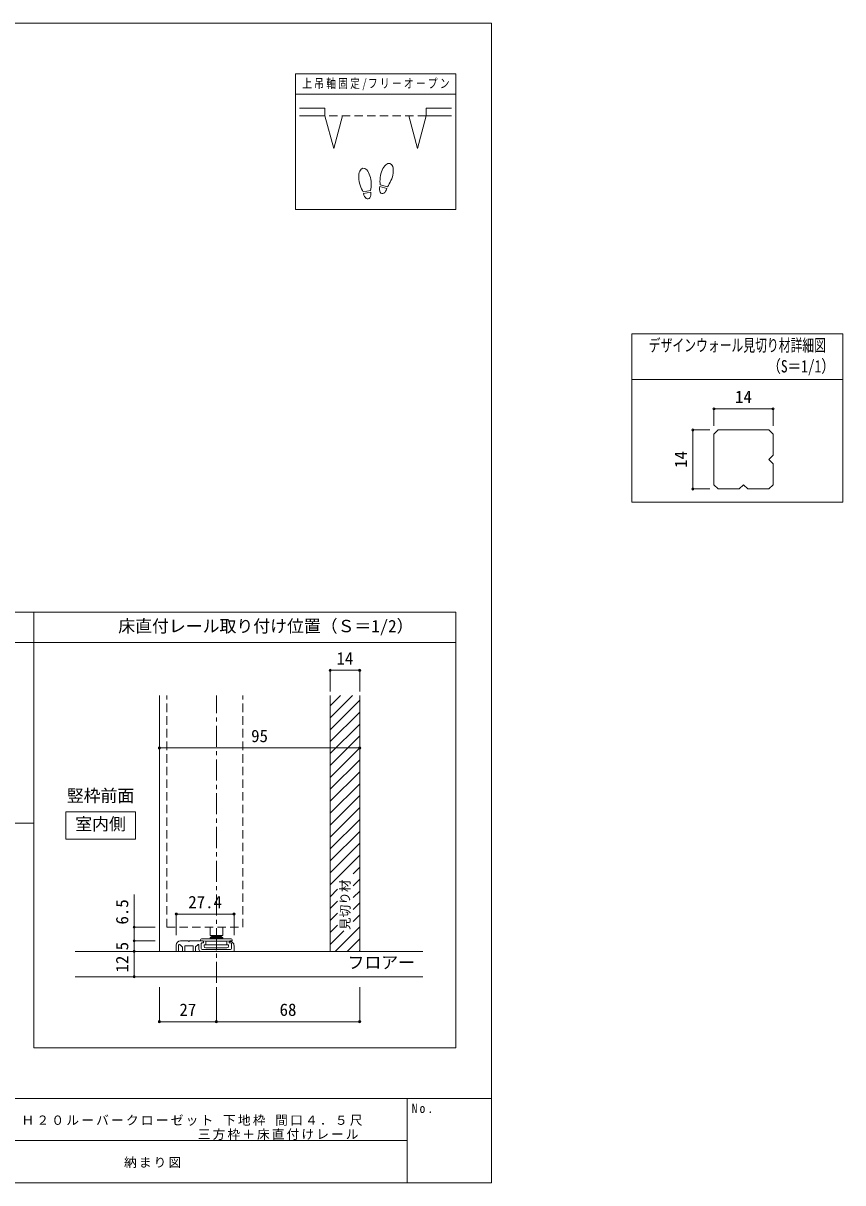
# Model space of a CAD drawing. Units: millimetres on the paper, with parts at other scales. Extents: x -197 to 281, y -138 to 137.
# Drawn here: x 86.8 to 281.1, y -138 to 137 of the extents above; entities that cross this region are included whole.
import ezdxf
from ezdxf.enums import TextEntityAlignment as Align

# ---------------------------------------------------------------- set-up
doc = ezdxf.new("R2010")
doc.units = ezdxf.units.MM
doc.header["$PDMODE"] = 32
doc.header["$PDSIZE"] = 0.5
doc.linetypes.add('CHAIN1', pattern=[8, 5, -1, 1, -1])
doc.linetypes.add('DASHED2', pattern=[3, 2, -1])
for name, color, linetype, lineweight in [('0-0_補助線', 7, 'Continuous', 9), ('0-8_戸当り', 3, 'Continuous', 9), ('0-A_文字', 3, 'Continuous', 9), ('1-1_通り芯', 4, 'CHAIN1', 9), ('1-3_仕上げ', 2, 'Continuous', 9), ('1-4_枠', 7, 'Continuous', 9), ('1-6_扉', 7, 'DASHED2', 9), ('1-A_文字', 7, 'Continuous', 9), ('1-B_寸法', 7, 'Continuous', 9), ('1-C_ハッチ', 4, 'Continuous', 9), ('F-0_補助線', 7, 'Continuous', 9), ('F-4_枠', 3, 'Continuous', 9), ('F-B_寸法', 4, 'Continuous', 9)]:
    doc.layers.add(name, color=color, linetype=linetype, lineweight=lineweight)
doc.layers.add('F-A_文字', color=7, linetype='Continuous')
doc.styles.add('ＭＳ ゴシック', font='')
doc.styles.get('ＭＳ ゴシック').set_extended_font_data('MS Gothic')

msp = doc.modelspace()

# ---------------------------------------------------------------- linework, layer by layer
at = {"layer": '0-0_補助線', "color": 3}
for p, q in [((231.117, 63.308), (281.117, 63.308)), ((231.117, 63.308), (231.117, 23.442)), ((231.117, 52.508), (281.117, 52.508)), ((281.117, 23.442), (231.117, 23.442)), ((89.328, -2.697), (39.328, -2.697)), ((89.328, -9.897), (39.328, -9.897))]:
    msp.add_line(p, q, dxfattribs=at)
at = {"layer": '0-0_補助線'}
for p, q in [((131.078, -77.366), (131.078, -79.385)), ((131.078, -79.385), (134.078, -79.385)), ((131.703, -79.495), (131.078, -79.385)), ((131.328, -79.645), (131.078, -79.895)), ((131.328, -79.645), (133.828, -79.645)), ((131.703, -79.495), (133.453, -79.495)), ((131.703, -79.495), (131.703, -79.645)), ((133.453, -79.495), (134.078, -79.385)), ((133.453, -79.495), (133.453, -79.645)), ((134.078, -79.895), (133.828, -79.645)), ((134.078, -79.385), (134.078, -77.366)), ((128.828, -80.595), (128.828, -80.395)), ((128.828, -80.595), (129.263, -80.595)), ((129.078, -80.145), (134.078, -80.145)), ((129.263, -80.595), (129.988, -80.71)), ((129.953, -81.545), (130.053, -81.545)), ((129.988, -80.71), (130.053, -80.72)), ((130.053, -80.726), (135.103, -80.726)), ((130.053, -81.545), (135.103, -81.545)), ((130.078, -82.295), (135.078, -82.295)), ((131.078, -80.145), (131.078, -79.895)), ((134.078, -79.895), (131.078, -79.895)), ((134.078, -79.895), (134.078, -80.145)), ((134.078, -80.145), (136.078, -80.145)), ((135.103, -81.545), (135.203, -81.545)), ((135.628, -80.766), (135.628, -81.016)), ((136.328, -80.395), (136.328, -80.595))]:
    msp.add_line(p, q, dxfattribs=at)
for points in [[(129.678, -81.895), (129.678, -81.545), (129.953, -81.545)], [(130.053, -81.545), (130.053, -81.295), (130.053, -80.72)], [(135.103, -80.72), (135.892, -80.595), (136.328, -80.595)], [(135.103, -80.72), (135.103, -81.295), (135.103, -81.545)], [(135.203, -81.545), (135.478, -81.545), (135.478, -81.895)]]:
    msp.add_lwpolyline(points, dxfattribs=at)
for centre, radius, start, end in [((129.078, -80.395), 0.25, 90, 180), ((130.078, -81.895), 0.4, 180, 270), ((135.078, -81.895), 0.4, 270, 0), ((136.078, -80.395), 0.25, 0, 90)]:
    msp.add_arc(centre, radius, start, end, dxfattribs=at)
at = {"layer": '0-8_戸当り', "color": 2}
for p, q in [((158.328, 116.817), (152.328, 116.817)), ((158.328, 116.817), (158.328, 115.017)), ((182.328, 116.817), (182.328, 115.017)), ((182.328, 116.817), (188.328, 116.817)), ((158.328, 115.017), (152.328, 115.017)), ((160.398, 107.289), (158.328, 115.017)), ((160.398, 107.289), (162.469, 115.017)), ((178.187, 115.017), (180.257, 107.289)), ((182.328, 115.017), (180.257, 107.289)), ((182.328, 115.017), (188.328, 115.017))]:
    msp.add_line(p, q, dxfattribs=at)
at = {"layer": '0-8_戸当り', "color": 7, "linetype": 'DASHED2'}
msp.add_line((182.328, 115.017), (158.328, 115.017), dxfattribs=at)
at = {"layer": '0-8_戸当り'}
for p, q in [((169.133, 97.342), (167.404, 97.037)), ((169.206, 96.929), (167.477, 96.624)), ((173.026, 97.808), (171.33, 98.262)), ((173.135, 98.214), (171.439, 98.668))]:
    msp.add_line(p, q, dxfattribs=at)
for centre, major_axis, ratio, start_param, end_param in [((167.801, 99.842), (-0.489, 2.773), 0.5, 4.3405914, 8.2257792), ((172.984, 101.042), (0.729, 2.72), 0.5, 4.3405914, 8.2257792), ((167.815, 99.763), (-0.593, 3.361), 0.4, 3.8403085, 4.432552), ((172.963, 100.964), (0.883, 3.296), 0.4, 1.8506333, 2.4428768), ((172.963, 100.964), (0.883, 3.296), 0.4, 3.8403085, 4.432552), ((167.815, 99.763), (-0.593, 3.361), 0.4, 1.8506333, 2.4428768), ((168.341, 96.776), (-0.254, 1.441), 0.6, 1.5707963, 4.712389), ((172.178, 98.035), (0.379, 1.413), 0.6, 1.5707963, 4.712389)]:
    msp.add_ellipse(centre, major_axis=major_axis, ratio=ratio, start_param=start_param, end_param=end_param, dxfattribs=at)
at = {"layer": '0-A_文字'}
for p, q in [((151.328, 125), (151.328, 92.8)), ((189.328, 125), (151.328, 125)), ((189.328, 120.2), (151.328, 120.2)), ((281.117, 23.442), (281.117, 63.308)), ((89.328, -2.697), (189.328, -2.697)), ((89.328, -106), (89.328, -2.697)), ((189.328, -2.697), (189.328, -106)), ((89.328, -9.897), (189.328, -9.897)), ((39.328, -52.697), (89.328, -52.697)), ((89.328, -106), (189.328, -106))]:
    msp.add_line(p, q, dxfattribs=at)
msp.add_lwpolyline([(189.328, 125), (189.328, 92.8), (151.328, 92.8)], dxfattribs=at)
at = {"layer": '1-1_通り芯'}
msp.add_line((132.578, -90.616), (132.578, -22.466), dxfattribs=at)
at = {"layer": '1-3_仕上げ'}
for p, q in [((181.578, -83.116), (99.078, -83.116)), ((99.078, -89.116), (181.578, -89.116))]:
    msp.add_line(p, q, dxfattribs=at)
at = {"layer": '1-4_枠', "color": 3}
for p, q in [((119.078, -83.116), (119.078, -22.466)), ((159.578, -83.116), (159.578, -22.466)), ((166.578, -83.116), (166.578, -22.466))]:
    msp.add_line(p, q, dxfattribs=at)
at = {"layer": '1-4_枠'}
for p, q in [((123.078, -83.116), (123.078, -81.616)), ((123.578, -83.116), (123.578, -81.744)), ((124.078, -80.616), (125.928, -80.616)), ((125.078, -83.116), (125.078, -81.816)), ((125.128, -81.766), (127.028, -81.766)), ((126.078, -80.766), (125.928, -80.616)), ((126.078, -80.766), (126.228, -80.616)), ((129.378, -80.616), (126.228, -80.616)), ((127.078, -83.116), (127.078, -81.816)), ((127.628, -83.116), (127.628, -82.153)), ((127.672, -82.047), (128.172, -81.547)), ((128.428, -81.653), (128.428, -82.616)), ((128.978, -81.266), (128.978, -82.416)), ((129.428, -81.116), (129.128, -81.116)), ((129.528, -80.766), (129.528, -81.016)), ((135.628, -80.766), (135.628, -81.016)), ((135.728, -81.116), (136.028, -81.116)), ((136.178, -81.266), (136.178, -82.416)), ((136.778, -81.766), (136.778, -83.116)), ((123.078, -83.116), (123.578, -83.116)), ((124.528, -83.116), (125.078, -83.116)), ((127.078, -83.116), (127.628, -83.116)), ((128.928, -83.116), (136.778, -83.116)), ((129.228, -82.666), (132.428, -82.666)), ((132.578, -82.816), (132.428, -82.666))]:
    msp.add_line(p, q, dxfattribs=at)
for points in [[(124.528, -83.116), (124.528, -82.091), (124.005, -81.568)], [(132.578, -82.816), (132.728, -82.666), (135.928, -82.666)]]:
    msp.add_lwpolyline(points, dxfattribs=at)
for centre, radius, start, end in [((124.078, -81.616), 1, 90, 180), ((123.828, -81.744), 0.25, 45, 180), ((125.128, -81.816), 0.05, 90, 180), ((127.028, -81.816), 0.05, 0, 90), ((127.778, -82.153), 0.15, 135, 180), ((128.278, -81.653), 0.15, 360, 135), ((129.128, -81.266), 0.15, 90, 180), ((129.228, -82.416), 0.25, 180, 270), ((129.378, -80.766), 0.15, 360, 90), ((129.428, -81.016), 0.1, 270, 360), ((135.778, -80.766), 0.15, 90, 180), ((135.778, -81.766), 1, 360, 98.62693), ((135.728, -81.016), 0.1, 180, 270), ((135.928, -82.416), 0.25, 270, 0), ((136.028, -81.266), 0.15, 0, 90), ((128.928, -82.616), 0.5, 180, 270)]:
    msp.add_arc(centre, radius, start, end, dxfattribs=at)
at = {"layer": '1-6_扉'}
for p, q in [((120.828, -77.366), (120.828, -22.466)), ((138.828, -77.366), (138.828, -22.466)), ((120.828, -77.366), (138.828, -77.366))]:
    msp.add_line(p, q, dxfattribs=at)
at = {"layer": '1-A_文字'}
msp.add_lwpolyline([(96.857, -50.005), (113.376, -50.005), (113.376, -56.481), (96.857, -56.481)], close=True, dxfattribs=at)
at = {"layer": '1-B_寸法', "color": 4}
for p, q in [((166.578, -16.466), (159.578, -16.466)), ((159.578, -16.466), (159.578, -21.466)), ((166.578, -16.466), (166.578, -21.466)), ((166.578, -34.875), (119.078, -34.875)), ((113.078, -69.637), (113.078, -80.616)), ((123.078, -74.266), (136.778, -74.266)), ((123.078, -74.266), (123.078, -79.266)), ((136.778, -74.266), (136.778, -79.266)), ((113.078, -77.366), (118.078, -77.366)), ((113.078, -80.616), (118.078, -80.616)), ((113.078, -80.616), (113.078, -83.116)), ((113.078, -83.116), (118.078, -83.116)), ((113.078, -83.116), (113.078, -89.116)), ((119.078, -99.79), (119.078, -91.616)), ((132.578, -99.79), (132.578, -91.616)), ((166.578, -99.79), (166.578, -91.616)), ((119.078, -99.79), (132.578, -99.79)), ((132.578, -99.79), (166.578, -99.79))]:
    msp.add_line(p, q, dxfattribs=at)
at = {"layer": '1-B_寸法'}
for p in [(159.578, -16.466), (166.578, -16.466), (119.078, -34.875), (166.578, -34.875), (123.078, -74.266), (136.778, -74.266), (113.078, -77.366), (113.078, -80.616), (113.078, -83.116), (113.078, -89.116), (119.078, -99.79), (132.578, -99.79), (166.578, -99.79)]:
    msp.add_point(p, dxfattribs=at)
at = {"layer": '1-C_ハッチ'}
for p, q in [((159.578, -27.717), (164.829, -22.466)), ((159.578, -24.889), (162.001, -22.466)), ((159.578, -30.546), (166.578, -23.546)), ((159.578, -33.374), (166.578, -26.374)), ((159.578, -36.203), (166.578, -29.203)), ((159.578, -39.031), (166.578, -32.031)), ((159.578, -41.859), (166.578, -34.859)), ((159.578, -44.688), (166.578, -37.688)), ((159.578, -47.516), (166.578, -40.516)), ((159.578, -50.345), (166.578, -43.345)), ((159.578, -53.173), (166.578, -46.173)), ((159.578, -56.002), (166.578, -49.002)), ((159.578, -58.83), (166.578, -51.83)), ((159.578, -61.658), (166.578, -54.658)), ((159.578, -64.487), (166.578, -57.487)), ((159.578, -67.315), (166.578, -60.315)), ((165.007, -64.715), (166.578, -63.144)), ((165.007, -67.543), (166.578, -65.972)), ((159.578, -70.144), (161.333, -68.388)), ((159.578, -72.972), (161.333, -71.217)), ((165.007, -70.372), (166.578, -68.801)), ((159.578, -75.801), (161.333, -74.045)), ((165.007, -73.2), (166.578, -71.629)), ((159.578, -78.629), (161.333, -76.873)), ((165.007, -76.029), (166.578, -74.457)), ((159.578, -81.457), (162.78, -78.256)), ((160.748, -83.116), (166.578, -77.286)), ((163.576, -83.116), (166.578, -80.114)), ((166.405, -83.116), (166.578, -82.943))]:
    msp.add_line(p, q, dxfattribs=at)
at = {"layer": 'F-0_補助線', "color": 3, "lineweight": 18}
msp.add_line((-197.169, -118), (197.831, -118), dxfattribs=at)
msp.add_lwpolyline([(-197.169, 137), (197.831, 137), (197.831, -138), (-197.169, -138)], close=True, dxfattribs=at)
at = {"layer": 'F-0_補助線', "color": 2, "lineweight": 18}
for points in [[(57.831, -118), (177.831, -118), (177.831, -128), (57.831, -128)], [(177.831, -118), (197.831, -118), (197.831, -138), (177.831, -138)]]:
    msp.add_lwpolyline(points, close=True, dxfattribs=at)
at = {"layer": 'F-4_枠'}
for points in [[(251.566, 40.54), (250.566, 39.54), (250.566, 27.54)], [(263.566, 33.54), (264.566, 34.54), (264.566, 39.54), (263.566, 40.54), (251.566, 40.54)], [(257.566, 27.54), (258.566, 26.54), (263.566, 26.54), (264.566, 27.54), (264.566, 32.54), (263.566, 33.54)], [(250.566, 27.54), (251.566, 26.54), (256.566, 26.54), (257.566, 27.54)]]:
    msp.add_lwpolyline(points, dxfattribs=at)
at = {"layer": 'F-B_寸法'}
for p, q in [((250.566, 45.54), (264.566, 45.54)), ((250.566, 45.54), (250.566, 41.54)), ((264.566, 45.54), (264.566, 41.54)), ((245.566, 26.54), (245.566, 40.54)), ((245.566, 40.54), (249.566, 40.54)), ((245.566, 26.54), (249.566, 26.54))]:
    msp.add_line(p, q, dxfattribs=at)
at = {"layer": 'F-B_寸法', "color": 7}
for p in [(250.566, 45.54), (264.566, 45.54), (245.566, 40.54), (245.566, 26.54)]:
    msp.add_point(p, dxfattribs=at)

# ---------------------------------------------------------------- texts
at = {"layer": '0-0_補助線', "style": 'ＭＳ ゴシック'}
for s, width, p in [('デザインウォール見切り材詳細図', 0.7, (235.117, 58.281)), ('（S＝1/1）', 0.8, (263.233, 53.295))]:
    msp.add_text(s, height=2.933, dxfattribs=dict(at, width=width)).set_placement(p, align=Align.BOTTOM_LEFT)
at = {"layer": '0-A_文字', "color": 7, "style": 'ＭＳ ゴシック'}
msp.add_text('床直付レール取り付け位置（Ｓ＝1/2）', height=2.933, dxfattribs=at).set_placement((109.328, -8.315), align=Align.BOTTOM_LEFT)
at = {"layer": '0-A_文字', "color": 7, "insert": (152.953, 121.1), "char_height": 2.199, "attachment_point": 7, "style": 'ＭＳ ゴシック'}
msp.add_mtext('\\T1.23;\\W0.75;上吊軸固定/フリーオープン', dxfattribs=at)
at = {"layer": '1-A_文字', "style": 'ＭＳ ゴシック'}
for s, p in [('竪枠前面', (97.117, -48.532)), ('室内側', (99.117, -55.243)), ('フロアー', (163.673, -88.09))]:
    msp.add_text(s, height=2.933, dxfattribs=at).set_placement(p, align=Align.BOTTOM_LEFT)
msp.add_text('見切り材', height=2.199, rotation=90, dxfattribs=at).set_placement((164.854, -78.043), align=Align.BOTTOM_LEFT)
at = {"layer": '1-B_寸法', "style": 'ＭＳ ゴシック'}
for s, p in [('14', (161.078, -15.966)), ('95', (140.828, -34.375)), ('27.4', (125.928, -73.766)), ('27', (123.828, -99.29)), ('68', (147.578, -99.29))]:
    msp.add_text(s, height=2.933, dxfattribs=at).set_placement(p, align=Align.BOTTOM_LEFT)
for s, p in [('6.5', (112.578, -76.751)), ('5', (112.578, -82.866)), ('12', (112.578, -88.116))]:
    msp.add_text(s, height=2.933, rotation=90, dxfattribs=at).set_placement(p, align=Align.BOTTOM_LEFT)
at = {"layer": 'F-A_文字', "char_height": 2.199, "attachment_point": 7, "style": 'ＭＳ ゴシック'}
for s, insert in [('\\T1.38;\\W0.9;No.', (178.912, -121.478)), ('\\T1.18;ＷＯ\\~建具\\~Ｈ２０ルーバークローゼット\\~下地枠\\~間口４．５尺', (68.693, -124.5)), ('\\T1.17;三方枠＋床直付けレール', (128.193, -127.833)), ('\\T1.17;納まり図', (110.693, -134.5))]:
    msp.add_mtext(s, dxfattribs=dict(at, insert=insert))
at = {"layer": 'F-B_寸法', "color": 7, "style": 'ＭＳ ゴシック'}
msp.add_text('14', height=2.933, dxfattribs=at).set_placement((255.566, 46.04), align=Align.BOTTOM_LEFT)
msp.add_text('14', height=2.933, rotation=90, dxfattribs=at).set_placement((245.066, 31.54), align=Align.BOTTOM_LEFT)

doc.saveas('drawing.dxf')
